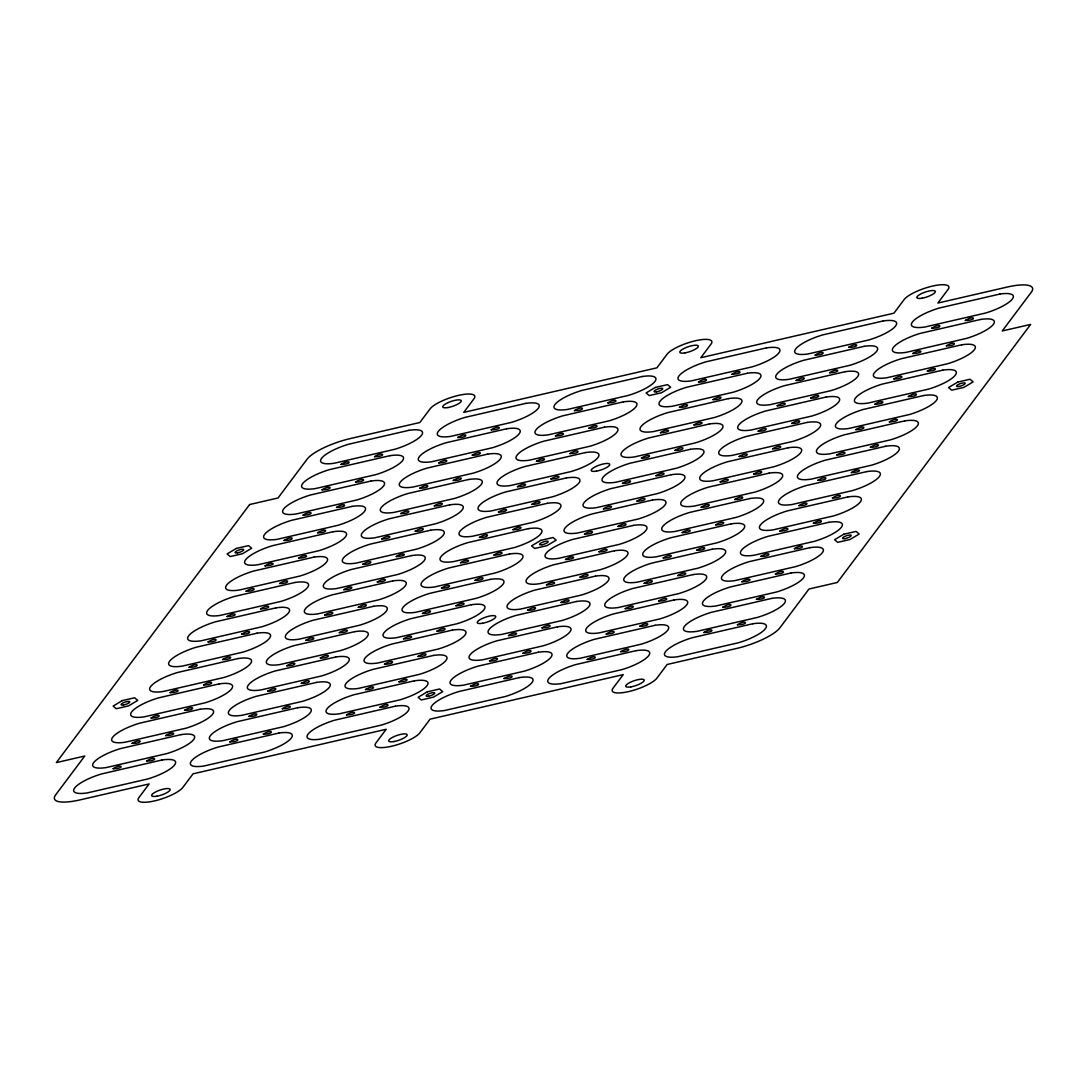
<?xml version="1.0" encoding="UTF-8"?>
<svg xmlns="http://www.w3.org/2000/svg" width="1087" height="1087" viewBox="0 0 1087 1087"><rect width="100%" height="100%" fill="white"/><g stroke="black" fill="none" stroke-linecap="round" stroke-linejoin="round"><path stroke-width="1.5" d="M113.116 768.74C125.114 768.822 122.383 762.87 113.17 768.645M132.111 743.386C143.335 743.821 142.383 737.258 132.138 743.331M151.107 718.031C163.485 718.045 160.047 712.012 151.107 718.031M146.623 761.022C158.349 761.348 156.202 754.867 146.623 761.022M170.102 692.664C182.154 692.745 179.314 686.753 170.156 692.555M165.618 735.654C178.119 735.505 174.477 729.853 165.672 735.546M189.097 667.309C201.598 667.214 197.875 661.412 189.124 667.255M184.613 710.3C195.809 710.789 194.804 704.145 184.641 710.246M208.093 641.955C219.914 642.24 217.522 635.854 208.093 641.955M203.609 684.946C216.014 684.959 212.481 678.927 203.609 684.946M227.088 616.587C239.792 616.343 235.702 610.84 227.142 616.478M222.604 659.578C234.344 659.741 232.346 653.613 222.658 659.469M246.083 591.233C257.225 591.708 256.342 585.091 246.11 591.179M241.599 634.224C253.38 634.523 251.111 628.096 241.599 634.224M229.819 741.837C241.192 742.312 239.751 735.627 229.819 741.837M265.079 565.865C278.652 565.294 272.524 560.253 265.079 565.865M260.595 608.856C272.008 609.209 270.731 602.755 260.622 608.815M248.814 716.482C260.364 716.713 258.72 710.49 248.855 716.374M284.074 540.511C296.058 540.579 293.544 534.573 284.128 540.402M279.59 583.502C291.017 583.977 289.482 577.306 279.59 583.502M267.796 691.115C279.182 691.509 277.81 684.987 267.823 691.06M303.069 515.156C315.869 514.98 311.412 509.273 303.069 515.156M263.326 734.105C274.685 734.513 273.313 728.005 263.339 734.051M298.585 558.147C311.616 557.713 306.656 552.563 298.64 558.039M286.791 665.76C298.218 666.127 296.819 659.632 286.819 665.706M322.065 489.789C333.682 490.142 331.834 483.633 322.065 489.789M282.307 708.751C294.4 708.873 291.465 702.773 282.335 708.697M317.581 532.779C328.845 533.228 327.744 526.651 317.608 532.725M305.787 640.392C318.301 640.352 314.564 634.441 305.787 640.392M341.06 464.434C354.022 464.027 349.362 458.796 341.114 464.326M301.303 683.383C312.703 683.859 311.235 677.201 301.303 683.383M336.576 507.425C349.104 507.371 345.34 501.46 336.576 507.425M324.782 615.038C336.155 615.446 334.755 608.91 324.809 614.984M320.298 658.029C331.793 658.287 330.285 652.01 320.352 657.92M355.571 482.057C367.623 482.139 364.77 476.147 355.626 481.962M343.777 589.684C354.892 590.187 354.09 583.529 343.805 589.63M339.293 632.675C350.721 633.042 349.307 626.56 339.321 632.62M374.567 456.703C387.067 456.608 383.344 450.806 374.58 456.649M362.773 564.316C374.145 564.751 372.882 558.107 362.773 564.316M358.289 607.307C370.626 607.334 367.27 601.315 358.289 607.307M346.508 714.92C359.186 714.689 355.136 709.172 346.563 714.811M381.768 538.962C393.548 539.111 391.456 532.97 381.822 538.853M377.284 581.953C388.901 582.292 387.081 575.825 377.284 581.953M365.504 689.566C376.686 690.041 375.722 683.424 365.517 689.511M400.763 513.594C411.946 514.056 411.063 507.452 400.79 513.553M396.279 556.585C409.826 555.946 403.766 551.068 396.307 556.544M384.499 664.211C396.904 664.211 393.426 658.178 384.499 664.211M419.759 488.24C432.123 488.24 428.767 482.248 419.759 488.24M380.015 707.202C391.768 707.528 389.472 701.061 380.015 707.202M415.275 531.23C426.661 531.72 425.221 525.021 415.275 531.23M403.494 638.843C415.302 638.979 413.155 632.906 403.549 638.735M438.754 462.885C450.127 463.252 448.877 456.771 438.781 462.831M399.011 681.834C410.764 682.133 408.685 675.679 399.011 681.834M434.27 505.876C445.847 506.094 444.162 499.898 434.324 505.768M422.49 613.489C434.977 613.448 431.186 607.524 422.49 613.489M457.749 437.517C468.959 438.007 467.886 431.39 457.776 437.463M418.006 656.48C429.61 656.738 427.707 650.502 418.06 656.371M453.265 480.508C465.141 480.631 462.722 474.598 453.32 480.4M441.485 588.121C453.211 588.434 451.173 581.966 441.485 588.121M437.001 631.112C448.523 631.438 446.934 625.025 437.015 631.071M472.261 455.154C483.47 455.589 482.519 449.013 472.288 455.1M460.48 562.767C473.158 562.536 469.095 557.006 460.535 562.658M455.997 605.758C468.225 605.839 465.127 599.698 455.997 605.758M491.256 429.8C503.675 429.773 500.197 423.808 491.256 429.8M479.476 537.413C490.658 537.902 489.653 531.244 479.489 537.358M474.992 580.404C486.745 580.594 484.571 574.398 475.046 580.295M498.471 512.045C509.708 512.466 508.716 505.931 498.485 511.991M493.987 555.036C506.624 554.927 502.574 549.098 493.987 555.036M470.522 686.318C483.008 686.237 479.394 680.421 470.549 686.277M517.466 486.691C529.872 486.691 526.434 480.671 517.466 486.691M512.982 529.682C524.695 530.008 522.548 523.526 512.982 529.682M489.517 660.964C500.971 661.426 499.381 654.768 489.517 660.964M536.448 461.323C548.487 461.391 545.728 455.399 536.502 461.214M531.978 504.327C544.641 504.096 540.619 498.553 532.019 504.219M508.512 635.61C521.515 635.188 516.651 629.971 508.567 635.501M504.028 678.601C515.768 678.764 513.784 672.622 504.083 678.492M555.443 435.969C567.957 435.873 564.071 430.112 555.471 435.914M550.96 478.959C562.509 479.299 560.81 472.886 550.987 478.905M527.508 610.242C538.676 610.717 537.739 604.114 527.535 610.187M523.024 653.233C535.728 653.11 531.489 647.336 523.024 653.233M574.439 410.614C585.866 411.076 584.33 404.418 574.439 410.614M569.955 453.605C582.374 453.605 578.882 447.572 569.955 453.605M546.503 584.888C560.077 584.29 554.03 579.262 546.503 584.888M542.019 627.878C553.691 628.191 551.856 621.71 542.019 627.878M588.95 428.237C600.69 428.414 598.72 422.272 589.005 428.129M565.498 559.52C577.591 559.547 574.819 553.636 565.553 559.411M561.014 602.524C572.455 602.809 571.069 596.518 561.069 602.415M607.946 402.883C620.65 402.747 616.411 396.972 607.946 402.883M584.493 534.165C597.048 534.057 593.149 528.309 584.521 534.111M580.01 577.156C591.641 577.374 589.82 571.191 580.064 577.048M603.489 508.811C615.296 509.11 612.919 502.697 603.489 508.811M599.005 551.802C610.255 552.223 609.25 545.674 599.032 551.748M587.211 659.415C598.828 659.755 597.008 653.287 587.211 659.415M622.484 483.443C635.107 483.226 631.18 477.682 622.538 483.335M618 526.434C630.65 526.339 626.601 520.51 618 526.434M606.206 634.047C618.856 633.884 614.753 628.218 606.233 634.006M641.479 458.089C652.553 458.578 651.833 451.934 641.493 458.035M636.996 501.08C648.681 501.42 646.643 494.898 636.996 501.08M625.202 608.693C636.262 609.209 635.582 602.551 625.229 608.638M660.475 432.735C673.967 432.191 667.989 427.096 660.475 432.735M620.718 651.684C631.941 652.132 630.963 645.556 620.745 651.629M655.991 475.726C668.315 475.698 665.054 469.788 656.005 475.671M644.197 583.339C656.399 583.434 653.382 577.265 644.197 583.339M679.47 407.367C691.848 407.326 688.479 401.429 679.484 407.312M639.713 626.329C652.051 626.357 648.694 620.337 639.713 626.329M674.986 450.358C686.291 450.86 685 444.162 674.986 450.358M663.192 557.971C674.769 558.215 673.016 551.979 663.247 557.862M698.465 382.013C710.137 382.352 708.14 375.83 698.465 382.013M658.708 600.962C670.081 601.342 668.777 594.888 658.736 600.921M693.982 425.003C706.985 424.582 702.216 419.365 694.036 424.895M682.188 532.616C694.335 532.671 691.414 526.638 682.215 532.562M677.704 575.607C689.729 575.757 686.998 569.588 677.731 575.553M712.977 399.636C724.146 400.111 723.208 393.508 712.99 399.595M701.183 507.262C713.548 507.262 710.191 501.256 701.183 507.262M696.699 550.253C708.099 550.715 706.632 544.057 696.699 550.253M731.972 374.281C745.546 373.697 739.5 368.656 731.972 374.281M720.178 481.894C731.551 482.261 730.315 475.807 720.205 481.84M715.694 524.885C727.271 525.116 725.586 518.907 715.749 524.776M703.914 632.498C716.618 632.362 712.433 626.574 703.914 632.498M739.174 456.54C750.288 457.043 749.419 450.412 739.201 456.486M734.69 499.531C746.158 499.898 744.581 493.43 734.717 499.476M722.909 607.144C734.622 607.47 732.475 600.989 722.909 607.144M758.169 431.172C769.691 431.58 768.115 424.963 758.169 431.172M753.685 474.163C766.05 474.19 762.612 468.171 753.685 474.163M741.905 581.776C754.392 581.64 750.764 575.974 741.959 581.681M777.164 405.818C788.7 406.049 787.11 399.839 777.219 405.709M737.421 624.78C749.745 624.821 746.334 618.761 737.421 624.78M772.68 448.809C784.04 449.189 782.762 442.735 772.708 448.754M760.9 556.422C772.422 556.775 770.697 550.321 760.914 556.367M796.16 380.464C807.369 380.885 806.5 374.322 796.187 380.409M756.416 599.413C768.4 599.494 765.764 593.461 756.47 599.304M791.676 423.454C803.116 423.835 801.527 417.354 791.703 423.4M779.895 531.067C792.219 531.108 788.849 525.048 779.895 531.067M815.155 355.096C827.533 355.109 824 349.131 815.155 355.096M775.411 574.058C788.157 573.895 783.876 568.134 775.411 574.058M810.671 398.087C821.731 398.603 821.052 391.945 810.698 398.032M798.891 505.7C810.617 505.876 808.646 499.735 798.945 505.591M794.407 548.69C806.16 548.989 804 542.562 794.407 548.69M829.666 372.732C842.18 372.678 838.471 366.74 829.666 372.732M817.886 480.345C829.653 480.658 827.397 474.217 817.886 480.345M813.402 523.336C826.052 523.119 821.949 517.561 813.456 523.227M848.662 347.364C860.238 347.609 858.485 341.372 848.716 347.256M836.881 454.991C849.205 454.95 845.985 449.026 836.895 454.937M832.397 497.982C843.96 498.308 842.167 491.881 832.411 497.928M855.863 429.623C867.141 430.139 865.918 423.427 855.863 429.623M851.393 472.614C864.912 472.071 859.002 466.921 851.393 472.614M874.858 404.269C887.889 403.834 882.929 398.684 874.913 404.16M870.374 447.26C882.168 447.409 880.076 441.295 870.429 447.151M893.854 378.901C905.118 379.349 904.017 372.773 893.881 378.847M889.37 421.892C902.088 421.756 897.889 415.968 889.37 421.892M912.849 353.547C926.423 352.962 920.376 347.922 912.849 353.547M908.365 396.538C920.105 396.837 918.08 390.382 908.365 396.538M931.844 328.192C943.896 328.26 941.057 322.268 931.899 328.084M927.36 371.183C940.228 370.83 935.785 365.517 927.415 371.075M946.356 345.815C957.756 346.196 956.356 339.701 946.383 345.761M965.351 320.461C977.729 320.488 974.319 314.428 965.351 320.461M249.643 504.531L56.347 762.585L84.745 756.036L55.695 794.801A37.026 9.769 -18.8 0 0 79.854 799.923L149.136 783.944L138.932 797.573A24.023 6.345 -18.8 0 0 154.612 800.888A24.023 6.345 -18.8 0 0 182.847 787.436L193.051 773.822L386.184 729.282L375.98 742.897A24.023 6.345 -18.8 0 0 391.66 746.226A24.023 6.345 -18.8 0 0 419.895 732.774L430.099 719.159L623.231 674.619L613.027 688.234A24.023 6.345 -18.8 0 0 628.707 691.563A24.023 6.345 -18.8 0 0 656.942 678.111L667.146 664.483L736.429 648.504A37.026 9.769 -18.8 0 0 779.936 627.783L808.973 589.018L837.357 582.469L1030.653 324.415L1002.255 330.964L1031.305 292.199A37.026 9.769 -18.8 0 0 1007.146 287.077L937.864 303.056L948.068 289.427A24.023 6.345 -18.8 0 0 932.388 286.112A24.023 6.345 -18.8 0 0 904.153 299.564L893.949 313.178L700.816 357.718L711.02 344.103A24.023 6.345 -18.8 0 0 695.34 340.774A24.023 6.345 -18.8 0 0 667.105 354.226L656.901 367.841L463.769 412.381L473.973 398.766A24.023 6.345 -18.8 0 0 458.293 395.437A24.023 6.345 -18.8 0 0 430.058 408.889L419.854 422.517L350.571 438.496A37.026 9.769 -18.8 0 0 307.064 459.217L278.027 497.982L249.643 504.531M236.3 548.446L227.115 553.922L230.213 556.571L242.496 553.731L251.668 548.256L248.583 545.62L236.3 548.446M122.328 700.599L113.143 706.074L116.241 708.724L128.524 705.898L137.709 700.422L134.611 697.772L122.328 700.599M655.298 387.461L646.113 392.937L649.211 395.586L661.494 392.76L670.665 387.285L667.581 384.635L655.298 387.461M540.769 540.361L531.597 545.837L534.695 548.487L546.965 545.647L556.15 540.171L553.052 537.521L540.769 540.361M427.313 691.835L418.128 697.311L421.226 699.96L433.509 697.12L442.694 691.645L439.596 688.995L427.313 691.835M957.756 382.067L948.571 387.543L951.668 390.192L963.952 387.366L973.137 381.877L970.039 379.241L957.756 382.067M843.784 534.22L834.599 539.709L837.697 542.345L849.98 539.519L859.165 534.043L856.067 531.394L843.784 534.22M408.984 430.316L348.356 444.298A27.895 7.364 -18.8 0 0 321.603 458.306A27.895 7.364 -18.8 0 0 334.157 463.252L394.785 449.271A27.895 7.364 -18.8 0 0 421.539 435.262A27.895 7.364 -18.8 0 0 408.984 430.316M525.687 403.399L465.046 417.381A27.895 7.364 -18.8 0 0 438.292 431.403A27.895 7.364 -18.8 0 0 450.847 436.349L511.474 422.367A27.895 7.364 -18.8 0 0 538.228 408.345A27.895 7.364 -18.8 0 0 525.687 403.399M642.376 376.496L581.735 390.478A27.895 7.364 -18.8 0 0 554.981 404.486A27.895 7.364 -18.8 0 0 567.536 409.432L628.177 395.451A27.895 7.364 -18.8 0 0 654.931 381.442A27.895 7.364 -18.8 0 0 642.376 376.496M766.389 347.894L705.762 361.876A27.895 7.364 -18.8 0 0 679.008 375.885A27.895 7.364 -18.8 0 0 691.563 380.83L752.19 366.849A27.895 7.364 -18.8 0 0 778.944 352.84A27.895 7.364 -18.8 0 0 766.389 347.894M883.092 320.978L822.451 334.959A27.895 7.364 -18.8 0 0 795.698 348.981A27.895 7.364 -18.8 0 0 808.252 353.927L868.88 339.946A27.895 7.364 -18.8 0 0 895.634 325.923A27.895 7.364 -18.8 0 0 883.092 320.978M999.782 294.074L939.141 308.056A27.895 7.364 -18.8 0 0 912.387 322.065A27.895 7.364 -18.8 0 0 924.942 327.01L985.583 313.029A27.895 7.364 -18.8 0 0 1012.337 299.02A27.895 7.364 -18.8 0 0 999.782 294.074M389.988 455.67L329.361 469.652A27.895 7.364 -18.8 0 0 302.607 483.674A27.895 7.364 -18.8 0 0 315.162 488.62L375.789 474.639A27.895 7.364 -18.8 0 0 402.543 460.616A27.895 7.364 -18.8 0 0 389.988 455.67M506.691 428.767L446.05 442.749A27.895 7.364 -18.8 0 0 419.297 456.757A27.895 7.364 -18.8 0 0 431.852 461.703L492.493 447.722A27.895 7.364 -18.8 0 0 519.233 433.713A27.895 7.364 -18.8 0 0 506.691 428.767M623.381 401.85L562.74 415.832A27.895 7.364 -18.8 0 0 535.986 429.841A27.895 7.364 -18.8 0 0 548.541 434.8L609.182 420.805A27.895 7.364 -18.8 0 0 635.936 406.796A27.895 7.364 -18.8 0 0 623.381 401.85M747.394 373.249L686.767 387.23A27.895 7.364 -18.8 0 0 660.013 401.252A27.895 7.364 -18.8 0 0 672.568 406.198L733.195 392.217A27.895 7.364 -18.8 0 0 759.949 378.194A27.895 7.364 -18.8 0 0 747.394 373.249M864.097 346.345L803.456 360.327A27.895 7.364 -18.8 0 0 776.702 374.336A27.895 7.364 -18.8 0 0 789.257 379.281L849.885 365.3A27.895 7.364 -18.8 0 0 876.638 351.291A27.895 7.364 -18.8 0 0 864.097 346.345M980.787 319.429L920.145 333.41A27.895 7.364 -18.8 0 0 893.392 347.419A27.895 7.364 -18.8 0 0 905.947 352.378L966.588 338.383A27.895 7.364 -18.8 0 0 993.341 324.374A27.895 7.364 -18.8 0 0 980.787 319.429M370.993 481.038L310.366 495.02A27.895 7.364 -18.8 0 0 283.612 509.029A27.895 7.364 -18.8 0 0 296.167 513.974L356.794 499.993A27.895 7.364 -18.8 0 0 383.548 485.984A27.895 7.364 -18.8 0 0 370.993 481.038M487.696 454.121L427.055 468.103A27.895 7.364 -18.8 0 0 400.301 482.112A27.895 7.364 -18.8 0 0 412.856 487.071L473.497 473.076A27.895 7.364 -18.8 0 0 500.251 459.067A27.895 7.364 -18.8 0 0 487.696 454.121M604.386 427.205L543.745 441.2A27.895 7.364 -18.8 0 0 517.004 455.208A27.895 7.364 -18.8 0 0 529.546 460.154L590.187 446.173A27.895 7.364 -18.8 0 0 616.94 432.164A27.895 7.364 -18.8 0 0 604.386 427.205M728.399 398.616L667.771 412.598A27.895 7.364 -18.8 0 0 641.017 426.607A27.895 7.364 -18.8 0 0 653.572 431.553L714.2 417.571A27.895 7.364 -18.8 0 0 740.954 403.562A27.895 7.364 -18.8 0 0 728.399 398.616M845.102 371.7L784.461 385.681A27.895 7.364 -18.8 0 0 757.707 399.69A27.895 7.364 -18.8 0 0 770.262 404.636L830.889 390.654A27.895 7.364 -18.8 0 0 857.643 376.645A27.895 7.364 -18.8 0 0 845.102 371.7M961.791 344.783L901.15 358.764A27.895 7.364 -18.8 0 0 874.396 372.787A27.895 7.364 -18.8 0 0 886.951 377.732L947.592 363.751A27.895 7.364 -18.8 0 0 974.346 349.742A27.895 7.364 -18.8 0 0 961.791 344.783M352.011 506.393L291.37 520.374A27.895 7.364 -18.8 0 0 264.617 534.383A27.895 7.364 -18.8 0 0 277.171 539.329L337.799 525.347A27.895 7.364 -18.8 0 0 364.553 511.338A27.895 7.364 -18.8 0 0 352.011 506.393M468.701 479.476L408.06 493.471A27.895 7.364 -18.8 0 0 381.306 507.48A27.895 7.364 -18.8 0 0 393.861 512.425L454.502 498.444A27.895 7.364 -18.8 0 0 481.256 484.435A27.895 7.364 -18.8 0 0 468.701 479.476M585.39 452.572L524.763 466.554A27.895 7.364 -18.8 0 0 498.009 480.563A27.895 7.364 -18.8 0 0 510.55 485.509L571.191 471.527A27.895 7.364 -18.8 0 0 597.945 457.518A27.895 7.364 -18.8 0 0 585.39 452.572M709.403 423.971L648.776 437.952A27.895 7.364 -18.8 0 0 622.022 451.961A27.895 7.364 -18.8 0 0 634.577 456.907L695.204 442.925A27.895 7.364 -18.8 0 0 721.958 428.917A27.895 7.364 -18.8 0 0 709.403 423.971M826.106 397.054L765.465 411.035A27.895 7.364 -18.8 0 0 738.712 425.058A27.895 7.364 -18.8 0 0 751.266 430.004L811.907 416.022A27.895 7.364 -18.8 0 0 838.648 402A27.895 7.364 -18.8 0 0 826.106 397.054M942.796 370.151L882.155 384.132A27.895 7.364 -18.8 0 0 855.401 398.141A27.895 7.364 -18.8 0 0 867.956 403.087L928.597 389.105A27.895 7.364 -18.8 0 0 955.351 375.097A27.895 7.364 -18.8 0 0 942.796 370.151M333.016 531.747L272.375 545.728A27.895 7.364 -18.8 0 0 245.621 559.751A27.895 7.364 -18.8 0 0 258.176 564.697L318.804 550.715A27.895 7.364 -18.8 0 0 345.557 536.706A27.895 7.364 -18.8 0 0 333.016 531.747M449.705 504.844L389.064 518.825A27.895 7.364 -18.8 0 0 362.311 532.834A27.895 7.364 -18.8 0 0 374.866 537.78L435.507 523.798A27.895 7.364 -18.8 0 0 462.26 509.789A27.895 7.364 -18.8 0 0 449.705 504.844M566.395 477.927L505.768 491.908A27.895 7.364 -18.8 0 0 479.014 505.931A27.895 7.364 -18.8 0 0 491.555 510.876L552.196 496.895A27.895 7.364 -18.8 0 0 578.95 482.873A27.895 7.364 -18.8 0 0 566.395 477.927M690.408 449.325L629.781 463.307A27.895 7.364 -18.8 0 0 603.027 477.329A27.895 7.364 -18.8 0 0 615.582 482.275L676.209 468.293A27.895 7.364 -18.8 0 0 702.963 454.271A27.895 7.364 -18.8 0 0 690.408 449.325M807.111 422.422L746.47 436.403A27.895 7.364 -18.8 0 0 719.716 450.412A27.895 7.364 -18.8 0 0 732.271 455.358L792.912 441.376A27.895 7.364 -18.8 0 0 819.666 427.368A27.895 7.364 -18.8 0 0 807.111 422.422M923.801 395.505L863.16 409.486A27.895 7.364 -18.8 0 0 836.419 423.509A27.895 7.364 -18.8 0 0 848.961 428.455L909.602 414.473A27.895 7.364 -18.8 0 0 936.355 400.451A27.895 7.364 -18.8 0 0 923.801 395.505M314.021 557.115L253.38 571.096A27.895 7.364 -18.8 0 0 226.626 585.105A27.895 7.364 -18.8 0 0 239.181 590.051L299.808 576.069A27.895 7.364 -18.8 0 0 326.562 562.061A27.895 7.364 -18.8 0 0 314.021 557.115M430.71 530.198L370.069 544.179A27.895 7.364 -18.8 0 0 343.315 558.202A27.895 7.364 -18.8 0 0 355.87 563.148L416.511 549.166A27.895 7.364 -18.8 0 0 443.265 535.144A27.895 7.364 -18.8 0 0 430.71 530.198M547.4 503.295L486.772 517.276A27.895 7.364 -18.8 0 0 460.018 531.285A27.895 7.364 -18.8 0 0 472.56 536.231L533.201 522.249A27.895 7.364 -18.8 0 0 559.954 508.24A27.895 7.364 -18.8 0 0 547.4 503.295M671.426 474.693L610.785 488.674A27.895 7.364 -18.8 0 0 584.032 502.683A27.895 7.364 -18.8 0 0 596.586 507.629L657.214 493.647A27.895 7.364 -18.8 0 0 683.968 479.639A27.895 7.364 -18.8 0 0 671.426 474.693M788.116 447.776L727.475 461.758A27.895 7.364 -18.8 0 0 700.721 475.766A27.895 7.364 -18.8 0 0 713.276 480.726L773.917 466.744A27.895 7.364 -18.8 0 0 800.671 452.722A27.895 7.364 -18.8 0 0 788.116 447.776M904.805 420.873L844.178 434.854A27.895 7.364 -18.8 0 0 817.424 448.863A27.895 7.364 -18.8 0 0 829.965 453.809L890.606 439.827A27.895 7.364 -18.8 0 0 917.36 425.819A27.895 7.364 -18.8 0 0 904.805 420.873M295.025 582.469L234.384 596.45A27.895 7.364 -18.8 0 0 207.631 610.473A27.895 7.364 -18.8 0 0 220.185 615.419L280.813 601.437A27.895 7.364 -18.8 0 0 307.567 587.415A27.895 7.364 -18.8 0 0 295.025 582.469M411.715 555.566L351.074 569.547A27.895 7.364 -18.8 0 0 324.32 583.556A27.895 7.364 -18.8 0 0 336.875 588.502L397.516 574.52A27.895 7.364 -18.8 0 0 424.27 560.512A27.895 7.364 -18.8 0 0 411.715 555.566M528.404 528.649L467.777 542.63A27.895 7.364 -18.8 0 0 441.023 556.639A27.895 7.364 -18.8 0 0 453.564 561.599L514.205 547.603A27.895 7.364 -18.8 0 0 540.959 533.595A27.895 7.364 -18.8 0 0 528.404 528.649M652.431 500.047L591.79 514.029A27.895 7.364 -18.8 0 0 565.036 528.037A27.895 7.364 -18.8 0 0 577.591 532.997L638.218 519.002A27.895 7.364 -18.8 0 0 664.972 504.993A27.895 7.364 -18.8 0 0 652.431 500.047M769.12 473.144L708.479 487.125A27.895 7.364 -18.8 0 0 681.726 501.134A27.895 7.364 -18.8 0 0 694.28 506.08L754.921 492.098A27.895 7.364 -18.8 0 0 781.675 478.09A27.895 7.364 -18.8 0 0 769.12 473.144M885.81 446.227L825.182 460.209A27.895 7.364 -18.8 0 0 798.429 474.217A27.895 7.364 -18.8 0 0 810.97 479.163L871.611 465.182A27.895 7.364 -18.8 0 0 898.365 451.173A27.895 7.364 -18.8 0 0 885.81 446.227M276.03 607.837L215.389 621.818A27.895 7.364 -18.8 0 0 188.635 635.827A27.895 7.364 -18.8 0 0 201.19 640.773L261.818 626.791A27.895 7.364 -18.8 0 0 288.571 612.783A27.895 7.364 -18.8 0 0 276.03 607.837M392.72 580.92L332.078 594.902A27.895 7.364 -18.8 0 0 305.325 608.91A27.895 7.364 -18.8 0 0 317.88 613.856L378.521 599.875A27.895 7.364 -18.8 0 0 405.274 585.866A27.895 7.364 -18.8 0 0 392.72 580.92M509.409 554.003L448.782 567.998A27.895 7.364 -18.8 0 0 422.028 582.007A27.895 7.364 -18.8 0 0 434.569 586.953L495.21 572.971A27.895 7.364 -18.8 0 0 521.964 558.963A27.895 7.364 -18.8 0 0 509.409 554.003M633.436 525.401L572.795 539.397A27.895 7.364 -18.8 0 0 546.041 553.405A27.895 7.364 -18.8 0 0 558.596 558.351L619.223 544.37A27.895 7.364 -18.8 0 0 645.977 530.361A27.895 7.364 -18.8 0 0 633.436 525.401M750.125 498.498L689.484 512.48A27.895 7.364 -18.8 0 0 662.73 526.488A27.895 7.364 -18.8 0 0 675.285 531.434L735.926 517.453A27.895 7.364 -18.8 0 0 762.68 503.444A27.895 7.364 -18.8 0 0 750.125 498.498M866.815 471.581L806.187 485.563A27.895 7.364 -18.8 0 0 779.433 499.585A27.895 7.364 -18.8 0 0 791.975 504.531L852.616 490.55A27.895 7.364 -18.8 0 0 879.369 476.527A27.895 7.364 -18.8 0 0 866.815 471.581M257.035 633.191L196.394 647.173A27.895 7.364 -18.8 0 0 169.64 661.181A27.895 7.364 -18.8 0 0 182.195 666.127L242.822 652.146A27.895 7.364 -18.8 0 0 269.576 638.137A27.895 7.364 -18.8 0 0 257.035 633.191M373.724 606.274L313.083 620.256A27.895 7.364 -18.8 0 0 286.329 634.278A27.895 7.364 -18.8 0 0 298.884 639.224L359.525 625.242A27.895 7.364 -18.8 0 0 386.279 611.234A27.895 7.364 -18.8 0 0 373.724 606.274M490.414 579.371L429.786 593.353A27.895 7.364 -18.8 0 0 403.032 607.361A27.895 7.364 -18.8 0 0 415.574 612.307L476.215 598.326A27.895 7.364 -18.8 0 0 502.968 584.317A27.895 7.364 -18.8 0 0 490.414 579.371M614.44 550.769L553.799 564.751A27.895 7.364 -18.8 0 0 527.046 578.76A27.895 7.364 -18.8 0 0 539.6 583.705L600.228 569.724A27.895 7.364 -18.8 0 0 626.982 555.715A27.895 7.364 -18.8 0 0 614.44 550.769M731.13 523.852L670.489 537.834A27.895 7.364 -18.8 0 0 643.735 551.856A27.895 7.364 -18.8 0 0 656.29 556.802L716.931 542.821A27.895 7.364 -18.8 0 0 743.685 528.798A27.895 7.364 -18.8 0 0 731.13 523.852M847.819 496.949L787.192 510.931A27.895 7.364 -18.8 0 0 760.438 524.939A27.895 7.364 -18.8 0 0 772.979 529.885L833.62 515.904A27.895 7.364 -18.8 0 0 860.374 501.895A27.895 7.364 -18.8 0 0 847.819 496.949M238.039 658.545L177.398 672.527A27.895 7.364 -18.8 0 0 150.645 686.549A27.895 7.364 -18.8 0 0 163.199 691.495L223.84 677.514A27.895 7.364 -18.8 0 0 250.581 663.491A27.895 7.364 -18.8 0 0 238.039 658.545M354.729 631.642L294.088 645.624A27.895 7.364 -18.8 0 0 267.334 659.632A27.895 7.364 -18.8 0 0 279.889 664.578L340.53 650.597A27.895 7.364 -18.8 0 0 367.284 636.588A27.895 7.364 -18.8 0 0 354.729 631.642M471.418 604.725L410.791 618.707A27.895 7.364 -18.8 0 0 384.037 632.729A27.895 7.364 -18.8 0 0 396.592 637.675L457.219 623.693A27.895 7.364 -18.8 0 0 483.973 609.671A27.895 7.364 -18.8 0 0 471.418 604.725M595.445 576.124L534.804 590.105A27.895 7.364 -18.8 0 0 508.05 604.127A27.895 7.364 -18.8 0 0 520.605 609.073L581.232 595.092A27.895 7.364 -18.8 0 0 607.986 581.069A27.895 7.364 -18.8 0 0 595.445 576.124M712.134 549.22L651.493 563.202A27.895 7.364 -18.8 0 0 624.74 577.211A27.895 7.364 -18.8 0 0 637.295 582.156L697.936 568.175A27.895 7.364 -18.8 0 0 724.689 554.166A27.895 7.364 -18.8 0 0 712.134 549.22M828.824 522.303L768.196 536.285A27.895 7.364 -18.8 0 0 741.443 550.294A27.895 7.364 -18.8 0 0 753.984 555.253L814.625 541.272A27.895 7.364 -18.8 0 0 841.379 527.249A27.895 7.364 -18.8 0 0 828.824 522.303M219.044 683.913L158.403 697.895A27.895 7.364 -18.8 0 0 131.649 711.903A27.895 7.364 -18.8 0 0 144.204 716.849L204.845 702.868A27.895 7.364 -18.8 0 0 231.599 688.859A27.895 7.364 -18.8 0 0 219.044 683.913M335.734 656.996L275.093 670.978A27.895 7.364 -18.8 0 0 248.352 685A27.895 7.364 -18.8 0 0 260.894 689.946L321.535 675.965A27.895 7.364 -18.8 0 0 348.288 661.942A27.895 7.364 -18.8 0 0 335.734 656.996M452.423 630.093L391.796 644.075A27.895 7.364 -18.8 0 0 365.042 658.083A27.895 7.364 -18.8 0 0 377.597 663.029L438.224 649.048A27.895 7.364 -18.8 0 0 464.978 635.039A27.895 7.364 -18.8 0 0 452.423 630.093M576.45 601.491L515.809 615.473A27.895 7.364 -18.8 0 0 489.055 629.482A27.895 7.364 -18.8 0 0 501.61 634.428L562.237 620.446A27.895 7.364 -18.8 0 0 588.991 606.437A27.895 7.364 -18.8 0 0 576.45 601.491M693.139 574.575L632.498 588.556A27.895 7.364 -18.8 0 0 605.744 602.565A27.895 7.364 -18.8 0 0 618.299 607.524L678.94 593.529A27.895 7.364 -18.8 0 0 705.694 579.52A27.895 7.364 -18.8 0 0 693.139 574.575M809.829 547.671L749.201 561.653A27.895 7.364 -18.8 0 0 722.447 575.662A27.895 7.364 -18.8 0 0 734.989 580.607L795.63 566.626A27.895 7.364 -18.8 0 0 822.383 552.617A27.895 7.364 -18.8 0 0 809.829 547.671M200.049 709.267L139.408 723.249A27.895 7.364 -18.8 0 0 112.654 737.258A27.895 7.364 -18.8 0 0 125.209 742.217L185.85 728.236A27.895 7.364 -18.8 0 0 212.604 714.213A27.895 7.364 -18.8 0 0 200.049 709.267M316.738 682.364L256.111 696.346A27.895 7.364 -18.8 0 0 229.357 710.354A27.895 7.364 -18.8 0 0 241.898 715.3L302.539 701.319A27.895 7.364 -18.8 0 0 329.293 687.31A27.895 7.364 -18.8 0 0 316.738 682.364M433.428 655.447L372.8 669.429A27.895 7.364 -18.8 0 0 346.046 683.438A27.895 7.364 -18.8 0 0 358.601 688.384L419.229 674.402A27.895 7.364 -18.8 0 0 445.983 660.393A27.895 7.364 -18.8 0 0 433.428 655.447M557.454 626.846L496.813 640.827A27.895 7.364 -18.8 0 0 470.06 654.836A27.895 7.364 -18.8 0 0 482.614 659.795L543.255 645.8A27.895 7.364 -18.8 0 0 569.996 631.792A27.895 7.364 -18.8 0 0 557.454 626.846M674.144 599.929L613.503 613.924A27.895 7.364 -18.8 0 0 586.749 627.933A27.895 7.364 -18.8 0 0 599.304 632.879L659.945 618.897A27.895 7.364 -18.8 0 0 686.699 604.888A27.895 7.364 -18.8 0 0 674.144 599.929M790.833 573.026L730.206 587.007A27.895 7.364 -18.8 0 0 703.452 601.016A27.895 7.364 -18.8 0 0 716.007 605.962L776.634 591.98A27.895 7.364 -18.8 0 0 803.388 577.971A27.895 7.364 -18.8 0 0 790.833 573.026M181.053 734.622L120.412 748.617A27.895 7.364 -18.8 0 0 93.659 762.626A27.895 7.364 -18.8 0 0 106.213 767.571L166.854 753.59A27.895 7.364 -18.8 0 0 193.608 739.581A27.895 7.364 -18.8 0 0 181.053 734.622M297.743 707.719L237.115 721.7A27.895 7.364 -18.8 0 0 210.362 735.709A27.895 7.364 -18.8 0 0 222.903 740.655L283.544 726.673A27.895 7.364 -18.8 0 0 310.298 712.664A27.895 7.364 -18.8 0 0 297.743 707.719M414.432 680.802L353.805 694.783A27.895 7.364 -18.8 0 0 327.051 708.806A27.895 7.364 -18.8 0 0 339.606 713.751L400.233 699.77A27.895 7.364 -18.8 0 0 426.987 685.748A27.895 7.364 -18.8 0 0 414.432 680.802M538.459 652.2L477.818 666.195A27.895 7.364 -18.8 0 0 451.064 680.204A27.895 7.364 -18.8 0 0 463.619 685.15L524.26 671.168A27.895 7.364 -18.8 0 0 551.014 657.159A27.895 7.364 -18.8 0 0 538.459 652.2M655.148 625.297L594.507 639.278A27.895 7.364 -18.8 0 0 567.767 653.287A27.895 7.364 -18.8 0 0 580.309 658.233L640.95 644.251A27.895 7.364 -18.8 0 0 667.703 630.243A27.895 7.364 -18.8 0 0 655.148 625.297M771.838 598.38L711.211 612.361A27.895 7.364 -18.8 0 0 684.457 626.384A27.895 7.364 -18.8 0 0 697.012 631.33L757.639 617.348A27.895 7.364 -18.8 0 0 784.393 603.326A27.895 7.364 -18.8 0 0 771.838 598.38M162.058 759.99L101.417 773.971A27.895 7.364 -18.8 0 0 74.663 787.98A27.895 7.364 -18.8 0 0 87.218 792.926L147.859 778.944A27.895 7.364 -18.8 0 0 174.613 764.935A27.895 7.364 -18.8 0 0 162.058 759.99M278.748 733.073L218.12 747.054A27.895 7.364 -18.8 0 0 191.366 761.077A27.895 7.364 -18.8 0 0 203.908 766.022L264.549 752.041A27.895 7.364 -18.8 0 0 291.302 738.019A27.895 7.364 -18.8 0 0 278.748 733.073M395.437 706.17L334.81 720.151A27.895 7.364 -18.8 0 0 308.056 734.16A27.895 7.364 -18.8 0 0 320.611 739.106L381.238 725.124A27.895 7.364 -18.8 0 0 407.992 711.115A27.895 7.364 -18.8 0 0 395.437 706.17M519.464 677.568L458.823 691.549A27.895 7.364 -18.8 0 0 432.069 705.558A27.895 7.364 -18.8 0 0 444.624 710.504L505.265 696.522A27.895 7.364 -18.8 0 0 532.019 682.514A27.895 7.364 -18.8 0 0 519.464 677.568M636.153 650.651L575.526 664.633A27.895 7.364 -18.8 0 0 548.772 678.655A27.895 7.364 -18.8 0 0 561.313 683.601L621.954 669.619A27.895 7.364 -18.8 0 0 648.708 655.597A27.895 7.364 -18.8 0 0 636.153 650.651M752.843 623.748L692.215 637.729A27.895 7.364 -18.8 0 0 665.461 651.738A27.895 7.364 -18.8 0 0 678.016 656.684L738.644 642.702A27.895 7.364 -18.8 0 0 765.397 628.694A27.895 7.364 -18.8 0 0 752.843 623.748M958.979 386.456A4.579 1.209 -18.8 0 0 965.202 383.249A4.579 1.209 -18.8 0 0 958.381 384.445A4.579 1.209 -18.8 0 0 958.979 386.456M845.007 538.608A4.579 1.209 -18.8 0 0 851.23 535.402A4.579 1.209 -18.8 0 0 844.422 536.598A4.579 1.209 -18.8 0 0 845.007 538.608M123.551 704.987A4.579 1.209 -18.8 0 0 129.774 701.781A4.579 1.209 -18.8 0 0 122.953 702.976A4.579 1.209 -18.8 0 0 123.551 704.987M237.523 552.835A4.579 1.209 -18.8 0 0 243.733 549.628A4.579 1.209 -18.8 0 0 236.925 550.824A4.579 1.209 -18.8 0 0 237.523 552.835M428.536 696.223A4.579 1.209 -18.8 0 0 434.759 693.017A4.579 1.209 -18.8 0 0 427.952 694.213A4.579 1.209 -18.8 0 0 428.536 696.223M656.521 391.85A4.579 1.209 -18.8 0 0 662.73 388.643A4.579 1.209 -18.8 0 0 655.923 389.839A4.579 1.209 -18.8 0 0 656.521 391.85M541.992 544.736A4.579 1.209 -18.8 0 0 548.215 541.543A4.579 1.209 -18.8 0 0 541.408 542.726A4.579 1.209 -18.8 0 0 541.992 544.736M482.519 623.272A9.756 2.568 -18.8 0 0 495.754 616.465A9.756 2.568 -18.8 0 0 481.269 618.992A9.756 2.568 -18.8 0 0 482.519 623.272M596.491 471.119A9.756 2.568 -18.8 0 0 609.725 464.312A9.756 2.568 -18.8 0 0 595.241 466.839A9.756 2.568 -18.8 0 0 596.491 471.119M922.116 298.191A9.756 2.568 -18.8 0 0 935.35 291.384A9.756 2.568 -18.8 0 0 920.866 293.911A9.756 2.568 -18.8 0 0 922.116 298.191M685.068 352.867A9.756 2.568 -18.8 0 0 698.302 346.046A9.756 2.568 -18.8 0 0 683.818 348.587A9.756 2.568 -18.8 0 0 685.068 352.867M448.021 407.53A9.756 2.568 -18.8 0 0 461.255 400.709A9.756 2.568 -18.8 0 0 446.771 403.25A9.756 2.568 -18.8 0 0 448.021 407.53M630.99 686.862A9.756 2.568 -18.8 0 0 644.224 680.054A9.756 2.568 -18.8 0 0 629.74 682.582A9.756 2.568 -18.8 0 0 630.99 686.862M393.942 741.538A9.756 2.568 -18.8 0 0 407.177 734.717A9.756 2.568 -18.8 0 0 392.692 737.258A9.756 2.568 -18.8 0 0 393.942 741.538M156.895 796.2A9.756 2.568 -18.8 0 0 170.129 789.393A9.756 2.568 -18.8 0 0 155.645 791.92A9.756 2.568 -18.8 0 0 156.895 796.2"/></g></svg>
